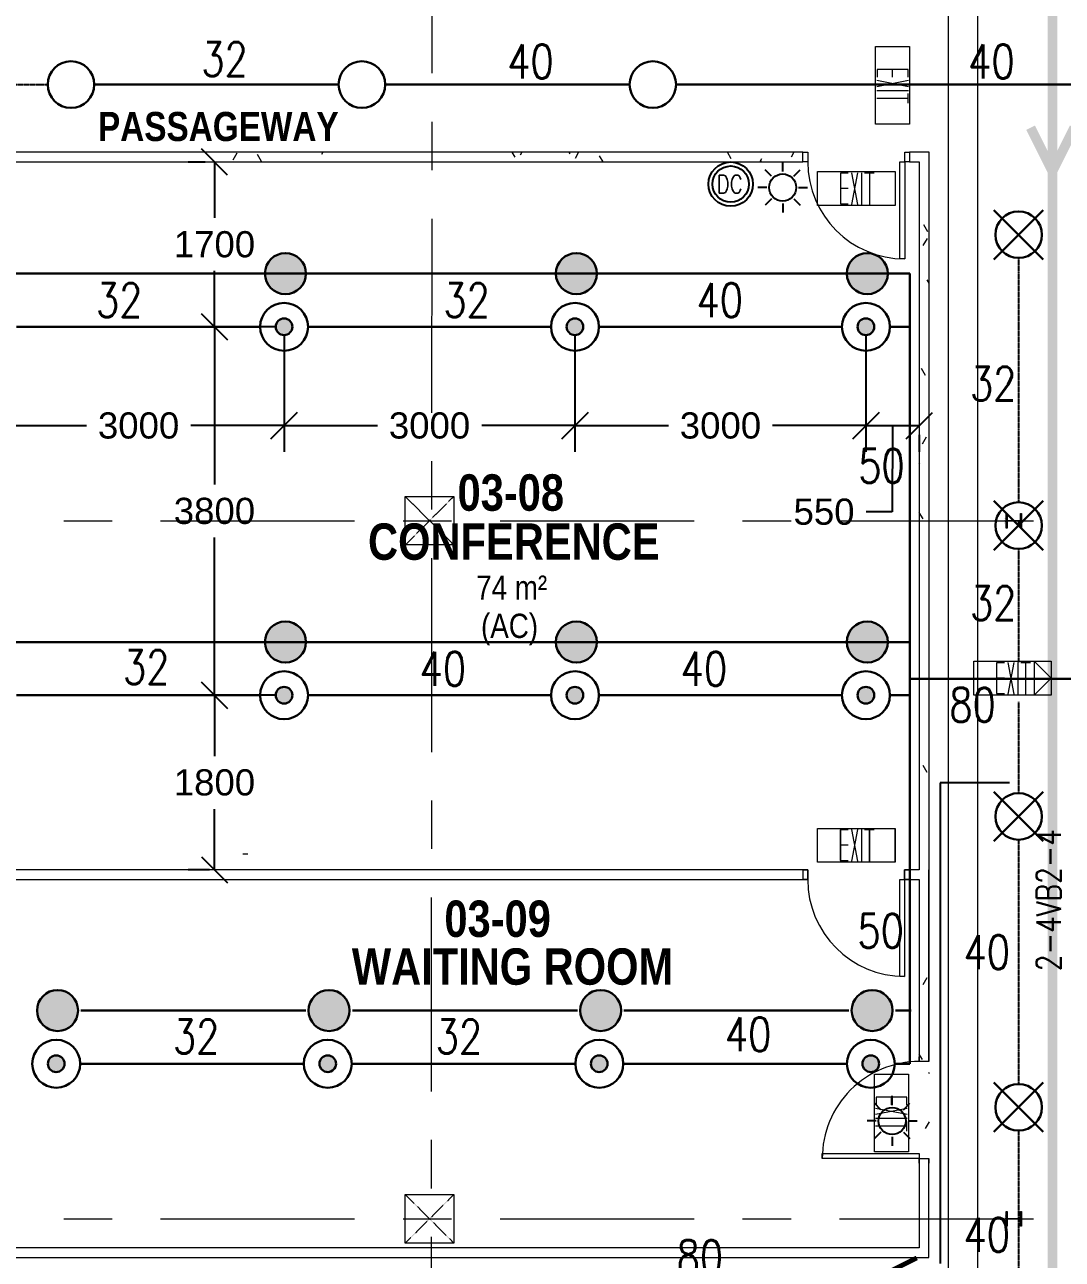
# Model space of a CAD drawing. Header units: millimetres. Extents: x -47219 to 440296, y -79832 to 7189.
# Drawn here: x -4543 to 6157, y -54042 to -41309 of the extents above; entities that cross this region are included whole.
import ezdxf

# ---------------------------------------------------------------- set-up
doc = ezdxf.new("R2010")
doc.units = ezdxf.units.MM
for name, pattern in [('BLK_2 - 3RD STOREY  LOWER ROOF PLAN-archi clean_25 SEPT 2024$0$IDA - Grid Line', [3500, 2000, -500, 500, -500]), ('HIDDEN2', [4.7625, 3.175, -1.5875]), ('IMPORT-HIDDEN2', [4.7625, 3.175, -1.5875])]:
    doc.linetypes.add(name, pattern=pattern)
doc.layers.get('Defpoints').update_dxf_attribs({"color": 8, "lineweight": 9})
for name, color, linetype, lineweight in [('BLK_2 - 3RD STOREY  LOWER ROOF PLAN-archi clean_25 SEPT 2024$0$1599_DB_A_BLK2_HQ_R21-3RD STOREY 230517$0$A-_DETA----_ED-1', 8, 'Continuous', 9), ('BLK_2 - 3RD STOREY  LOWER ROOF PLAN-archi clean_25 SEPT 2024$0$1599_DB_A_BLK2_HQ_R21-3RD STOREY 230517$0$A-_DOOR----_E', 8, 'Continuous', 9), ('BLK_2 - 3RD STOREY  LOWER ROOF PLAN-archi clean_25 SEPT 2024$0$1599_DB_A_BLK2_HQ_R21-3RD STOREY 230517$0$A-_WALL----_H-2', 8, 'Continuous', 9), ('BLK_2 - 3RD STOREY  LOWER ROOF PLAN-archi clean_25 SEPT 2024$0$1599_DB_A_BLK2_HQ_R21-3RD STOREY 230517$0$E-_LIGT----_E', 8, 'Continuous', 9), ('BLK_2 - 3RD STOREY  LOWER ROOF PLAN-archi clean_25 SEPT 2024$0$1599_DB_A_BLK2_HQ_R21-3RD STOREY 230517$0$S-_COLN----_E', 8, 'Continuous', 9), ('BLK_2 - 3RD STOREY  LOWER ROOF PLAN-archi clean_25 SEPT 2024$0$A-_WALL----_E', 8, 'Continuous', 9), ('BLK_2 - 3RD STOREY  LOWER ROOF PLAN-archi clean_25 SEPT 2024$0$A-_WALLPRTN_E-1', 8, 'Continuous', 18), ('BLK_2 - 3RD STOREY  LOWER ROOF PLAN-archi clean_25 SEPT 2024$0$S-_ANOTGRID_E-1', 8, 'BLK_2 - 3RD STOREY  LOWER ROOF PLAN-archi clean_25 SEPT 2024$0$IDA - Grid Line', 9), ('M-_SPRKPICO_E-', 1, 'Continuous', 30), ('M-_SPRKPIEX_E-', 1, 'Continuous', 30), ('NW_BEAM AND COLUMN', 134, 'Continuous', 5), ('S-_LINE----_N-', 140, 'Continuous', 18), ('S-TEXT', 140, 'Continuous', 18)]:
    doc.layers.add(name, color=color, linetype=linetype, lineweight=lineweight)
for name, color, linetype in [('DIM', 8, 'Continuous'), ('M-_FIRESPRK_T-', 7, 'Continuous'), ('M-_SPRKBEAM_E-', 12, 'HIDDEN2'), ('M-FIRE----_E-', 12, 'Continuous'), ('M_HR PIPE', 3, 'Continuous'), ('ROOMNAME', 7, 'Continuous')]:
    doc.layers.add(name, color=color, linetype=linetype)
doc.styles.add('BLK_2 - 3RD STOREY  LOWER ROOF PLAN_12 JUNE 2024$0$Arial Narrow_2', font='ARIALN.TTF', dxfattribs={"height": 375})
doc.styles.add('BLK_2 - 3RD STOREY  LOWER ROOF PLAN_12 JUNE 2024$0$Arial Narrow_B_1', font='ARIALNB.TTF', dxfattribs={"height": 500})
doc.styles.add('RomanS_5', font='romans__.ttf', dxfattribs={"width": 0.8, "height": 250})
doc.styles.add('Simplex', font='SIMPLEX.shx', dxfattribs={"width": 0.8, "height": 2.5})
doc.styles.get("Standard").update_dxf_attribs({"font": 'arial.ttf'})
doc.styles.add('Swis721 BlkCn BT', font='swissck.ttf', dxfattribs={"width": 0.65, "height": 8})
doc.styles.add('TW_Romans', font='romans.shx', dxfattribs={"width": 0.8})
doc.dimstyles.new('DIM 150', dxfattribs={"dimscale": 1500, "dimtxt": 0.18, "dimasz": 0.18, "dimexe": 0.18, "dimexo": 0.0625, "dimgap": 0.09, "dimtad": 0, "dimtih": 1, "dimtoh": 1, "dimdec": 0, "dimzin": 0, "dimdsep": 46, "dimtxsty": 'Standard', "dimblk": 'OBLIQUE', "dimcen": 0.09, "dimadec": 0, "dimazin": 0, "dimtfac": 1, "dimtdec": 0, "dimtofl": 0, "dimtmove": 0, "dimatfit": 3, "dimfxl": 1, "dimtolj": 1, "dimtzin": 0, "dimarcsym": 0})
pattern_1 = [(0, (-131307.08, -42727.71), (1016, 254), [83.82, -678.18, 83.82, -678.18, -4064]), (0, (-131307.08, -42727.71), (1016, 254), [-1524, 83.82, -1440.18, 83.82, -678.18, -1778]), (0, (-131307.08, -42727.71), (1016, 254), [-3810, 83.82, -424.18, 83.82, -1186.18]), (120, (-130926.08, -42600.71), (-727.9705, 752.8818), [83.82, -678.18, 83.82, -678.18, -4064]), (120, (-130926.08, -42600.71), (-727.9705, 752.8818), [-1524, 83.82, -1440.18, 83.82, -678.18, -1778]), (120, (-130926.08, -42600.71), (-727.9705, 752.8818), [-3810, 83.82, -424.18, 83.82, -1186.18]), (240, (-130799.08, -42092.71), (-288.0295, -1006.8818), [83.82, -678.18, 83.82, -678.18, -4064]), (240, (-130799.08, -42092.71), (-288.0295, -1006.8818), [-1524, 83.82, -1440.18, 83.82, -678.18, -1778]), (240, (-130799.08, -42092.71), (-288.0295, -1006.8818), [-3810, 83.82, -424.18, 83.82, -1186.18])]

# ---------------------------------------------------------------- blocks, each defined once
blk = doc.blocks.new('Extinguisher')
at = {"layer": 'M-FIRE----_E-'}
for radius in [238, 195]:
    blk.add_circle((0, 0), radius, dxfattribs=at)
at = {"color": 7, "style": 'TW_Romans', "width": 0.8}
blk.add_text('DC', height=195, dxfattribs=at).set_placement((-151, -98))
blk = doc.blocks.new('3rd Structure')
at = {"layer": 'NW_BEAM AND COLUMN', "color": 8}
for p, q in [((-23450, -50650), (-23450, -28550)), ((-23150, -28550), (-23150, -50650)), ((-29050, -50150), (-28550, -50150)), ((-29050, -50650), (-29050, -50150)), ((-28550, -50150), (-28550, -50650)), ((-22854, -50476), (-22854, -50324)), ((-22854, -50324), (-22844, -50324)), ((-22696, -50400), (-22854, -50400)), ((-22844, -50324), (-22844, -50389)), ((-22844, -50411), (-22844, -50476)), ((-22837, -50397), (-22713, -50397)), ((-22713, -50403), (-22837, -50403)), ((-22775, -50397), (-22775, -50403)), ((-22706, -50389), (-22706, -50324)), ((-22706, -50324), (-22696, -50324)), ((-22706, -50476), (-22706, -50411)), ((-22696, -50324), (-22696, -50476)), ((-22844, -50476), (-22854, -50476)), ((-22696, -50476), (-22706, -50476)), ((-28550, -50650), (-29050, -50650)), ((-23450, -79450), (-23450, -50650)), ((-23150, -50650), (-23150, -79450)), ((-29050, -57350), (-28550, -57350)), ((-29050, -57850), (-29050, -57350)), ((-28550, -57350), (-28550, -57850)), ((-22854, -57676), (-22854, -57524)), ((-22854, -57524), (-22844, -57524)), ((-22844, -57524), (-22844, -57589)), ((-22706, -57589), (-22706, -57524)), ((-22706, -57524), (-22696, -57524)), ((-22696, -57524), (-22696, -57676)), ((-22696, -57600), (-22854, -57600)), ((-22844, -57676), (-22854, -57676)), ((-22844, -57611), (-22844, -57676)), ((-22837, -57597), (-22713, -57597)), ((-22713, -57603), (-22837, -57603)), ((-22775, -57597), (-22775, -57603)), ((-22706, -57676), (-22706, -57611)), ((-22696, -57676), (-22706, -57676)), ((-28550, -57850), (-29050, -57850))]:
    blk.add_line(p, q, dxfattribs=at)
at = {"layer": 'NW_BEAM AND COLUMN', "color": 8, "linetype": 'IMPORT-HIDDEN2', "lineweight": 18}
for p, q in [((-28550, -50150), (-29050, -50650)), ((-29050, -50150), (-28550, -50650)), ((-28550, -57350), (-29050, -57850)), ((-29050, -57350), (-28550, -57850))]:
    blk.add_line(p, q, dxfattribs=at)
at = {"layer": 'NW_BEAM AND COLUMN', "color": 8}
for centre, start, end in [((-22837, -50389), 180, 270), ((-22837, -50411), 90, 180), ((-22713, -50389), 270, 0), ((-22713, -50411), 0, 90), ((-22837, -57589), 180, 270), ((-22837, -57611), 90, 180), ((-22713, -57589), 270, 0), ((-22713, -57611), 0, 90)]:
    blk.add_arc(centre, 7.6, start, end, dxfattribs=at)
at = {"layer": 'S-TEXT', "color": 8, "attachment_point": 2}
for s, insert, char_height, width, rotation, line_spacing_factor, style in [('152x152x30.0 kg/m', (-22863, -50400), 8, 66.67, 270, 0.961347, 'Swis721 BlkCn BT'), ('2-4VB2-4\\P1800/2100x850', (-22541, -54313), 250, 2959.11, 90, 0.983083, 'RomanS_5'), ('152x152x30.0 kg/m', (-22863, -57600), 8, 66.67, 270, 0.961347, 'Swis721 BlkCn BT')]:
    blk.add_mtext(s, dxfattribs=dict(at, insert=insert, char_height=char_height, width=width, rotation=rotation, line_spacing_factor=line_spacing_factor, style=style))
blk = doc.blocks.new('Under B spk')
for p, q in [((318, -318), (-318, 318)), ((318, 318), (-318, -318))]:
    blk.add_line(p, q)
blk.add_circle((0, 0), 300)
blk = doc.blocks.new('fire0101')
at = {"color": 0, "linetype": 'Continuous'}
blk.add_circle((0, 0), 100, dxfattribs=at)
blk = doc.blocks.new('*U13')
at = {"layer": 'M-FIRE----_E-'}
blk.add_line((-33, -33), (33, 33), dxfattribs=at)
blk = doc.blocks.new('*U12')
at = {"layer": 'M-FIRE----_E-', "color": 0, "linetype": 'ByBlock', "lineweight": -2, "transparency": 16777216}
for p, rotation in [((31455, 13607), 90), ((31604, 13669), 45), ((31393, 13458), 135), ((31815, 13458), 315.0000000000001), ((31455, 13309), 180), ((31604, 13247), 225.0000000000001), ((31753, 13309), 270)]:
    blk.add_blockref('*U13', p, dxfattribs=dict(at, rotation=rotation))
blk.add_blockref('*U13', (31753, 13607), dxfattribs=at)
blk = doc.blocks.new('Strobe Light')
at = {"layer": 'M-FIRE----_E-'}
blk.add_circle((0, 0), 140, dxfattribs=at)
blk.add_blockref('*U12', (-31604, -13458), dxfattribs=at)
blk = doc.blocks.new('_Oblique')
at = {"color": 0, "linetype": 'ByBlock', "lineweight": -2}
blk.add_line((-0.5, -0.5), (0.5, 0.5), dxfattribs=at)
blk = doc.blocks.new('*D92')
at = {"layer": 'Defpoints', "color": 0, "transparency": 16777216}
for p in [(-4868, -44425), (-1868, -44425), (-1868, -45444)]:
    blk.add_point(p, dxfattribs=at)
at = {"layer": 'DIM', "color": 0, "lineweight": -2, "transparency": 16777216}
for p, q in [((-4868, -44518), (-4868, -45714)), ((-1868, -44518), (-1868, -45714)), ((-4868, -45444), (-3905, -45444)), ((-1868, -45444), (-2830, -45444))]:
    blk.add_line(p, q, dxfattribs=at)
at = {"layer": 'DIM', "color": 0, "lineweight": -2, "transparency": 16777216, "xscale": 270, "yscale": 270, "zscale": 270, "rotation": 180}
blk.add_blockref('_Oblique', (-4868, -45444), dxfattribs=at)
at = {"layer": 'DIM', "color": 0, "lineweight": -2, "transparency": 16777216, "xscale": 270, "yscale": 270, "zscale": 270}
blk.add_blockref('_Oblique', (-1868, -45444), dxfattribs=at)
at = {"layer": 'DIM', "color": 0, "transparency": 16777216, "insert": (-3368, -45444), "char_height": 270, "attachment_point": 5}
blk.add_mtext('\\A1;3000', dxfattribs=at)
blk = doc.blocks.new('*D93')
at = {"layer": 'Defpoints', "color": 0, "transparency": 16777216}
for p in [(-1868, -44425), (1132, -44425), (1132, -45444)]:
    blk.add_point(p, dxfattribs=at)
at = {"layer": 'DIM', "color": 0, "lineweight": -2, "transparency": 16777216}
for p, q in [((-1868, -44518), (-1868, -45714)), ((1132, -44518), (1132, -45714)), ((-1868, -45444), (-905, -45444)), ((1132, -45444), (170, -45444))]:
    blk.add_line(p, q, dxfattribs=at)
at = {"layer": 'DIM', "color": 0, "lineweight": -2, "transparency": 16777216, "xscale": 270, "yscale": 270, "zscale": 270, "rotation": 180}
blk.add_blockref('_Oblique', (-1868, -45444), dxfattribs=at)
at = {"layer": 'DIM', "color": 0, "lineweight": -2, "transparency": 16777216, "xscale": 270, "yscale": 270, "zscale": 270}
blk.add_blockref('_Oblique', (1132, -45444), dxfattribs=at)
at = {"layer": 'DIM', "color": 0, "transparency": 16777216, "insert": (-368, -45444), "char_height": 270, "attachment_point": 5}
blk.add_mtext('\\A1;3000', dxfattribs=at)
blk = doc.blocks.new('*D94')
at = {"layer": 'Defpoints', "color": 0, "transparency": 16777216}
for p in [(1132, -44425), (4132, -44425), (4132, -45444)]:
    blk.add_point(p, dxfattribs=at)
at = {"layer": 'DIM', "color": 0, "lineweight": -2, "transparency": 16777216}
for p, q in [((1132, -44518), (1132, -45714)), ((4132, -44518), (4132, -45714)), ((1132, -45444), (2095, -45444)), ((4132, -45444), (3170, -45444))]:
    blk.add_line(p, q, dxfattribs=at)
at = {"layer": 'DIM', "color": 0, "lineweight": -2, "transparency": 16777216, "xscale": 270, "yscale": 270, "zscale": 270, "rotation": 180}
blk.add_blockref('_Oblique', (1132, -45444), dxfattribs=at)
at = {"layer": 'DIM', "color": 0, "lineweight": -2, "transparency": 16777216, "xscale": 270, "yscale": 270, "zscale": 270}
blk.add_blockref('_Oblique', (4132, -45444), dxfattribs=at)
at = {"layer": 'DIM', "color": 0, "transparency": 16777216, "insert": (2632, -45444), "char_height": 270, "attachment_point": 5}
blk.add_mtext('\\A1;3000', dxfattribs=at)
blk = doc.blocks.new('*D95')
at = {"layer": 'Defpoints', "color": 0, "transparency": 16777216}
for p in [(4132, -44425), (4682, -45444), (4682, -45444)]:
    blk.add_point(p, dxfattribs=at)
at = {"layer": 'DIM', "color": 0, "lineweight": -2, "transparency": 16777216}
for p, q in [((4132, -44518), (4132, -45714)), ((4132, -45444), (4682, -45444)), ((4407, -45444), (4403, -46333)), ((4682, -45538), (4682, -45714)), ((4403, -46333), (4133, -46333))]:
    blk.add_line(p, q, dxfattribs=at)
at = {"layer": 'DIM', "color": 0, "lineweight": -2, "transparency": 16777216, "xscale": 270, "yscale": 270, "zscale": 270, "rotation": 180}
blk.add_blockref('_Oblique', (4132, -45444), dxfattribs=at)
at = {"layer": 'DIM', "color": 0, "lineweight": -2, "transparency": 16777216, "xscale": 270, "yscale": 270, "zscale": 270}
blk.add_blockref('_Oblique', (4682, -45444), dxfattribs=at)
at = {"layer": 'DIM', "color": 0, "transparency": 16777216, "insert": (3700, -46333), "char_height": 270, "attachment_point": 5}
blk.add_mtext('\\A1;550', dxfattribs=at)
blk = doc.blocks.new('*D96')
at = {"layer": 'Defpoints', "color": 0, "transparency": 16777216}
for p in [(-2586, -48225), (-1868, -48225), (-2544, -50025)]:
    blk.add_point(p, dxfattribs=at)
at = {"layer": 'DIM', "color": 0, "lineweight": -2, "transparency": 16777216}
for p, q in [((-1961, -48225), (-2856, -48225)), ((-2586, -48225), (-2586, -48852)), ((-2586, -50025), (-2586, -49398)), ((-2638, -50025), (-2856, -50025))]:
    blk.add_line(p, q, dxfattribs=at)
at = {"layer": 'DIM', "color": 0, "lineweight": -2, "transparency": 16777216, "xscale": 270, "yscale": 270, "zscale": 270}
for p, rotation in [((-2586, -48225), 90), ((-2586, -50025), 270)]:
    blk.add_blockref('_Oblique', p, dxfattribs=dict(at, rotation=rotation))
at = {"layer": 'DIM', "color": 0, "transparency": 16777216, "insert": (-2586, -49125), "char_height": 270, "attachment_point": 5}
blk.add_mtext('\\A1;1800', dxfattribs=at)
blk = doc.blocks.new('*D97')
at = {"layer": 'Defpoints', "color": 0, "transparency": 16777216}
for p in [(-2586, -44425), (-1868, -44425), (-1868, -48225)]:
    blk.add_point(p, dxfattribs=at)
at = {"layer": 'DIM', "color": 0, "lineweight": -2, "transparency": 16777216}
for p, q in [((-1961, -44425), (-2856, -44425)), ((-2586, -44425), (-2586, -46052)), ((-2586, -48225), (-2586, -46598)), ((-1961, -48225), (-2856, -48225))]:
    blk.add_line(p, q, dxfattribs=at)
at = {"layer": 'DIM', "color": 0, "lineweight": -2, "transparency": 16777216, "xscale": 270, "yscale": 270, "zscale": 270}
for p, rotation in [((-2586, -44425), 90), ((-2586, -48225), 270)]:
    blk.add_blockref('_Oblique', p, dxfattribs=dict(at, rotation=rotation))
at = {"layer": 'DIM', "color": 0, "transparency": 16777216, "insert": (-2586, -46325), "char_height": 270, "attachment_point": 5}
blk.add_mtext('\\A1;3800', dxfattribs=at)
blk = doc.blocks.new('*D98')
at = {"layer": 'Defpoints', "color": 0, "transparency": 16777216}
for p in [(-2586, -42725), (-2586, -42725), (-1868, -44425)]:
    blk.add_point(p, dxfattribs=at)
at = {"layer": 'DIM', "color": 0, "lineweight": -2, "transparency": 16777216}
for p, q in [((-2680, -42725), (-2856, -42725)), ((-2586, -42725), (-2586, -43302)), ((-2586, -44425), (-2586, -43848)), ((-1961, -44425), (-2856, -44425))]:
    blk.add_line(p, q, dxfattribs=at)
at = {"layer": 'DIM', "color": 0, "lineweight": -2, "transparency": 16777216, "xscale": 270, "yscale": 270, "zscale": 270}
for p, rotation in [((-2586, -42725), 90), ((-2586, -44425), 270)]:
    blk.add_blockref('_Oblique', p, dxfattribs=dict(at, rotation=rotation))
at = {"layer": 'DIM', "color": 0, "transparency": 16777216, "insert": (-2586, -43575), "char_height": 270, "attachment_point": 5}
blk.add_mtext('\\A1;1700', dxfattribs=at)
blk = doc.blocks.new('fire0102')
h = blk.add_hatch(color=256)
h.dxf.hatch_style = 1
h.paths.add_polyline_path([(-105.8, 0, 1), (105.8, 0, 1)])
at = {"color": 0, "linetype": 'Continuous'}
blk.add_circle((0, 0), 105.8, dxfattribs=at)
blk = doc.blocks.new('ROYAL')
at = {"ltscale": 0.1}
h = blk.add_hatch(color=1, dxfattribs=at)
h.dxf.hatch_style = 1
h.paths.add_polyline_path([(17, 0.1, 1), (-17.1, 0.1, 1)])
at = {"layer": 'M-_SPRKPIEX_E-', "ltscale": 0.1}
for centre, radius in [((0, 0), 48.8), ((-0.1, 0.1), 17)]:
    blk.add_circle(centre, radius, dxfattribs=at)
blk = doc.blocks.new('BLK_2 - 3RD STOREY  LOWER ROOF PLAN-archi clean_25 SEPT 2024$0$1599_DB_A_BLK2_HQ_R21-3RD STOREY 230517$0$IDA - Exit Sign - IDA - Exit Sign - One Side-2587573-LINKVIEW_BLK2_3RD STOREY')
at = {"layer": 'BLK_2 - 3RD STOREY  LOWER ROOF PLAN-archi clean_25 SEPT 2024$0$1599_DB_A_BLK2_HQ_R21-3RD STOREY 230517$0$A-_DETA----_ED-1'}
for p, q in [((-164, -115), (-164, -433)), ((-84, -115), (-164, -115)), ((-49, -113), (14, -438)), ((14, -113), (-49, -438)), ((55, -113), (55, -438)), ((185, -115), (85, -115)), ((135, -115), (135, -438)), ((-84, -275), (-164, -275)), ((-164, -433), (-84, -433))]:
    blk.add_line(p, q, dxfattribs=at)
at = {"layer": 'BLK_2 - 3RD STOREY  LOWER ROOF PLAN-archi clean_25 SEPT 2024$0$1599_DB_A_BLK2_HQ_R21-3RD STOREY 230517$0$E-_LIGT----_E'}
for p, q in [((-400, -450), (-400, -100)), ((-400, -100), (400, -100)), ((400, -100), (400, -450)), ((400, -450), (-400, -450))]:
    blk.add_line(p, q, dxfattribs=at)
blk = doc.blocks.new('BLK_2 - 3RD STOREY  LOWER ROOF PLAN-archi clean_25 SEPT 2024$0$1599_DB_A_BLK2_HQ_R21-3RD STOREY 230517$0$IDA - F - Single - Swing - 1100L X 2200H - B2-TD01-3240952-LINKVIEW_BLK2_3RD STOREY')
at = {"layer": 'BLK_2 - 3RD STOREY  LOWER ROOF PLAN-archi clean_25 SEPT 2024$0$1599_DB_A_BLK2_HQ_R21-3RD STOREY 230517$0$A-_DOOR----_E'}
for p, q in [((-550, 50), (-500, 50)), ((-500, 50), (-500, -50)), ((500, 50), (550, 50)), ((500, -50), (500, 50)), ((-500, -50), (-550, -50)), ((450, -50), (500, -50)), ((450, -1050), (450, -50)), ((500, -50), (500, -1050)), ((550, -50), (500, -50)), ((500, -1050), (450, -1050))]:
    blk.add_line(p, q, dxfattribs=at)
blk.add_arc((500, -50), 1000, 180, 270, dxfattribs=at)
blk = doc.blocks.new('BLK_2 - 3RD STOREY  LOWER ROOF PLAN-archi clean_25 SEPT 2024$0$1599_DB_A_BLK2_HQ_R21-3RD STOREY 230517$0$IDA - Exit Sign - IDA - Exit Sign - Right Side-3511519-LINKVIEW_BLK2_3RD STOREY')
at = {"layer": 'BLK_2 - 3RD STOREY  LOWER ROOF PLAN-archi clean_25 SEPT 2024$0$1599_DB_A_BLK2_HQ_R21-3RD STOREY 230517$0$A-_DETA----_ED-1'}
for p, q in [((-164, -115), (-164, -433)), ((-84, -115), (-164, -115)), ((-49, -113), (14, -438)), ((14, -113), (-49, -438)), ((55, -113), (55, -438)), ((185, -115), (85, -115)), ((135, -115), (135, -438)), ((-84, -275), (-164, -275)), ((-164, -433), (-84, -433))]:
    blk.add_line(p, q, dxfattribs=at)
at = {"layer": 'BLK_2 - 3RD STOREY  LOWER ROOF PLAN-archi clean_25 SEPT 2024$0$1599_DB_A_BLK2_HQ_R21-3RD STOREY 230517$0$E-_LIGT----_E'}
for p, q in [((-400, -450), (-400, -100)), ((-400, -100), (400, -100)), ((225, -100), (225, -450)), ((400, -275), (225, -100)), ((400, -100), (400, -450)), ((225, -450), (400, -275)), ((400, -450), (-400, -450))]:
    blk.add_line(p, q, dxfattribs=at)
blk = doc.blocks.new('BLK_2 - 3RD STOREY  LOWER ROOF PLAN-archi clean_25 SEPT 2024$0$dfd')
at = {"layer": 'BLK_2 - 3RD STOREY  LOWER ROOF PLAN-archi clean_25 SEPT 2024$0$1599_DB_A_BLK2_HQ_R21-3RD STOREY 230517$0$A-_DOOR----_E'}
for p, q in [((-197204, -88305), (-197204, -88205)), ((-197204, -88205), (-197175, -88205)), ((-197175, -88305), (-197204, -88305))]:
    blk.add_line(p, q, dxfattribs=at)
at = {"layer": 'BLK_2 - 3RD STOREY  LOWER ROOF PLAN-archi clean_25 SEPT 2024$0$1599_DB_A_BLK2_HQ_R21-3RD STOREY 230517$0$S-_COLN----_E'}
for p, q in [((-197054, -88205), (-197204, -88205)), ((-188804, -88205), (-197054, -88205)), ((-197054, -92105), (-197054, -88205)), ((-187654, -88205), (-187804, -88205)), ((-187554, -90183), (-187554, -88205)), ((-197175, -88305), (-197154, -88305)), ((-197154, -89955), (-197154, -88305)), ((-197054, -88305), (-188804, -88305)), ((-187804, -88305), (-187654, -88305)), ((-187654, -88305), (-187654, -90183)), ((-187654, -91133), (-187654, -92105)), ((-187554, -92205), (-187554, -91183)), ((-195754, -92105), (-197054, -92105)), ((-187654, -92105), (-195754, -92105)), ((-195754, -92105), (-195754, -92105)), ((-197054, -92205), (-195854, -92205)), ((-197054, -92205), (-197054, -92205)), ((-195854, -92205), (-187554, -92205)), ((-195854, -92205), (-195854, -92205))]:
    blk.add_line(p, q, dxfattribs=at)
for points in [[(-188854, -88305), (-188804, -88305), (-188804, -88205), (-188854, -88205)], [(-187804, -88305), (-187754, -88305), (-187754, -88205), (-187804, -88205)]]:
    blk.add_lwpolyline(points, close=True, dxfattribs=at)
at = {"layer": 'BLK_2 - 3RD STOREY  LOWER ROOF PLAN-archi clean_25 SEPT 2024$0$A-_WALLPRTN_E-1'}
for p, q in [((-197054, -91605), (-197054, -89955)), ((-197054, -92105), (-197054, -91605))]:
    blk.add_line(p, q, dxfattribs=at)
at = {"layer": 'BLK_2 - 3RD STOREY  LOWER ROOF PLAN-archi clean_25 SEPT 2024$0$1599_DB_A_BLK2_HQ_R21-3RD STOREY 230517$0$S-_COLN----_E'}
for name, p in [('BLK_2 - 3RD STOREY  LOWER ROOF PLAN-archi clean_25 SEPT 2024$0$1599_DB_A_BLK2_HQ_R21-3RD STOREY 230517$0$IDA - Exit Sign - IDA - Exit Sign - One Side-2587573-LINKVIEW_BLK2_3RD STOREY', (-188304, -87678)), ('BLK_2 - 3RD STOREY  LOWER ROOF PLAN-archi clean_25 SEPT 2024$0$1599_DB_A_BLK2_HQ_R21-3RD STOREY 230517$0$IDA - F - Single - Swing - 1100L X 2200H - B2-TD01-3240952-LINKVIEW_BLK2_3RD STOREY', (-188304, -88255))]:
    blk.add_blockref(name, p, dxfattribs=at)
at = {"layer": 'BLK_2 - 3RD STOREY  LOWER ROOF PLAN-archi clean_25 SEPT 2024$0$1599_DB_A_BLK2_HQ_R21-3RD STOREY 230517$0$S-_COLN----_E', "rotation": 270}
for name, p in [('BLK_2 - 3RD STOREY  LOWER ROOF PLAN-archi clean_25 SEPT 2024$0$1599_DB_A_BLK2_HQ_R21-3RD STOREY 230517$0$IDA - F - Single - Swing - 1100L X 2200H - B2-TD01-3240952-LINKVIEW_BLK2_3RD STOREY', (-187604, -90683)), ('BLK_2 - 3RD STOREY  LOWER ROOF PLAN-archi clean_25 SEPT 2024$0$1599_DB_A_BLK2_HQ_R21-3RD STOREY 230517$0$IDA - Exit Sign - IDA - Exit Sign - One Side-2587573-LINKVIEW_BLK2_3RD STOREY', (-187666, -90715))]:
    blk.add_blockref(name, p, dxfattribs=at)
blk = doc.blocks.new('BLK_2 - 3RD STOREY  LOWER ROOF PLAN-archi clean_25 SEPT 2024')
at = {"layer": 'BLK_2 - 3RD STOREY  LOWER ROOF PLAN-archi clean_25 SEPT 2024$0$1599_DB_A_BLK2_HQ_R21-3RD STOREY 230517$0$A-_WALL----_H-2'}
h = blk.add_hatch(dxfattribs=at)
h.set_pattern_fill('FP_2', color=256, style=0, pattern_type=2)
h.set_pattern_definition(pattern_1)
h.paths.add_polyline_path([(-126636, -92852), (-126636, -92752), (-126736, -92752), (-126786, -92752), (-126786, -92852), (-126736, -92852)], flags=0)
at = {"layer": 'BLK_2 - 3RD STOREY  LOWER ROOF PLAN-archi clean_25 SEPT 2024$0$A-_WALL----_E'}
h = blk.add_hatch(dxfattribs=at)
h.set_pattern_fill('FP_2', color=256, style=0, pattern_type=2)
h.set_pattern_definition(pattern_1)
h.paths.add_polyline_path([(-136786, -85452), (-129486, -85452), (-129486, -85352), (-136786, -85352), (-136786, -85402)], flags=0)
h = blk.add_hatch(dxfattribs=at)
h.set_pattern_fill('FP_2', color=256, style=0, pattern_type=2)
h.set_pattern_definition([(0, (-132607.08, -42727.71), (1016, 254), [83.82, -678.18, 83.82, -678.18, -4064]), (0, (-132607.08, -42727.71), (1016, 254), [-1524, 83.82, -1440.18, 83.82, -678.18, -1778]), (0, (-132607.08, -42727.71), (1016, 254), [-3810, 83.82, -424.18, 83.82, -1186.18]), (120, (-132226.08, -42600.71), (-727.9705, 752.8818), [83.82, -678.18, 83.82, -678.18, -4064]), (120, (-132226.08, -42600.71), (-727.9705, 752.8818), [-1524, 83.82, -1440.18, 83.82, -678.18, -1778]), (120, (-132226.08, -42600.71), (-727.9705, 752.8818), [-3810, 83.82, -424.18, 83.82, -1186.18]), (240, (-132099.08, -42092.71), (-288.0295, -1006.8818), [83.82, -678.18, 83.82, -678.18, -4064]), (240, (-132099.08, -42092.71), (-288.0295, -1006.8818), [-1524, 83.82, -1440.18, 83.82, -678.18, -1778]), (240, (-132099.08, -42092.71), (-288.0295, -1006.8818), [-3810, 83.82, -424.18, 83.82, -1186.18])])
h.paths.add_polyline_path([(-127836, -85452), (-127836, -85352), (-129686, -85352), (-129686, -85452), (-127936, -85452)], flags=0)
h = blk.add_hatch(dxfattribs=at)
h.set_pattern_fill('FP_2', color=256, style=0, pattern_type=2)
h.set_pattern_definition(pattern_1)
h.paths.add_polyline_path([(-126636, -96752), (-126536, -96752), (-126536, -85452), (-126636, -85452), (-126636, -92752)])
for p, q in [((-127836, -85452), (-127836, -85352)), ((-126736, -85352), (-126736, -85452)), ((-126536, -94730), (-126536, -85352)), ((-126636, -85452), (-126636, -92752)), ((-133560, -92592), (-133610, -92592)), ((-126636, -92852), (-126636, -94730))]:
    blk.add_line(p, q, dxfattribs=at)
for points in [[(-127836, -85352), (-139011, -85352)], [(-126536, -85352), (-126736, -85352)], [(-136786, -85452), (-127836, -85452)], [(-126736, -85452), (-126636, -85452)]]:
    blk.add_lwpolyline(points, dxfattribs=at)
at = {"layer": 'BLK_2 - 3RD STOREY  LOWER ROOF PLAN-archi clean_25 SEPT 2024$0$S-_ANOTGRID_E-1'}
for p, q in [((-131634, -37038), (-131686, -122559)), ((-141459, -89152), (-96555, -89152)), ((-141459, -96352), (-96555, -96352))]:
    blk.add_line(p, q, dxfattribs=at)
at = {"layer": 'BLK_2 - 3RD STOREY  LOWER ROOF PLAN-archi clean_25 SEPT 2024$0$A-_WALL----_E', "rotation": 270}
blk.add_blockref('BLK_2 - 3RD STOREY  LOWER ROOF PLAN-archi clean_25 SEPT 2024$0$1599_DB_A_BLK2_HQ_R21-3RD STOREY 230517$0$IDA - Exit Sign - IDA - Exit Sign - One Side-2587573-LINKVIEW_BLK2_3RD STOREY', (-126636, -84662), dxfattribs=at)
at = {"layer": 'BLK_2 - 3RD STOREY  LOWER ROOF PLAN-archi clean_25 SEPT 2024$0$A-_WALL----_E'}
for name, p in [('BLK_2 - 3RD STOREY  LOWER ROOF PLAN-archi clean_25 SEPT 2024$0$1599_DB_A_BLK2_HQ_R21-3RD STOREY 230517$0$IDA - F - Single - Swing - 1100L X 2200H - B2-TD01-3240952-LINKVIEW_BLK2_3RD STOREY', (-127286, -85402)), ('BLK_2 - 3RD STOREY  LOWER ROOF PLAN-archi clean_25 SEPT 2024$0$1599_DB_A_BLK2_HQ_R21-3RD STOREY 230517$0$IDA - Exit Sign - IDA - Exit Sign - One Side-2587573-LINKVIEW_BLK2_3RD STOREY', (-127286, -85452)), ('BLK_2 - 3RD STOREY  LOWER ROOF PLAN-archi clean_25 SEPT 2024$0$1599_DB_A_BLK2_HQ_R21-3RD STOREY 230517$0$IDA - Exit Sign - IDA - Exit Sign - Right Side-3511519-LINKVIEW_BLK2_3RD STOREY', (-125675, -90502)), ('BLK_2 - 3RD STOREY  LOWER ROOF PLAN-archi clean_25 SEPT 2024$0$dfd', (61017, -4547)), ('BLK_2 - 3RD STOREY  LOWER ROOF PLAN-archi clean_25 SEPT 2024$0$1599_DB_A_BLK2_HQ_R21-3RD STOREY 230517$0$IDA - Exit Sign - IDA - Exit Sign - One Side-2587573-LINKVIEW_BLK2_3RD STOREY', (-127286, -92225))]:
    blk.add_blockref(name, p, dxfattribs=at)

msp = doc.modelspace()

# ---------------------------------------------------------------- linework, layer by layer
at = {"layer": 'M-_SPRKBEAM_E-'}
for p, q in [((-6053.2, -41926.6), (-4305.2, -41926.6)), ((5706.8, -43714.7), (5706.8, -46234.7)), ((5706.8, -46421.4), (5706.8, -46474.7)), ((5706.8, -46714.7), (5706.8, -47887.4)), ((5706.8, -48293.2), (5706.8, -49234.7)), ((5706.8, -49714.7), (5706.8, -52234.7)), ((5706.8, -52714.7), (5706.8, -55234.7))]:
    msp.add_line(p, q, dxfattribs=at)
at = {"layer": 'M-_SPRKPIEX_E-'}
for p, q in [((-3825.1, -41926.6), (-1305.1, -41926.6)), ((-825.1, -41926.6), (1694.9, -41926.6)), ((2174.9, -41926.6), (7032.9, -41926.6)), ((-4853.8, -43876), (4583.8, -43876)), ((4583.8, -43876), (4583.8, -52025.1)), ((-4627.7, -44424.7), (-2107.7, -44424.7)), ((-1627.7, -44424.7), (892.3, -44424.7)), ((1372.3, -44424.7), (3892.3, -44424.7)), ((4372.3, -44424.7), (4583.8, -44424.7)), ((-4853.8, -47676), (4583.8, -47676)), ((9391.8, -48056.5), (4583.8, -48056.5)), ((-4627.7, -48224.7), (-2107.7, -48224.7)), ((-1627.7, -48224.7), (892.3, -48224.7)), ((1372.3, -48224.7), (3892.3, -48224.7)), ((4372.3, -48224.7), (4583.8, -48224.7)), ((-3963.8, -51476.3), (-1643.8, -51476.3)), ((-1163.8, -51476.3), (1156.2, -51476.3)), ((1636.2, -51476.3), (3956.2, -51476.3)), ((4436.2, -51476.3), (4597.7, -51476.3)), ((-3977.7, -52025.1), (-1657.7, -52025.1)), ((-1177.7, -52025.1), (1142.3, -52025.1)), ((1622.3, -52025.1), (3942.3, -52025.1)), ((4422.3, -52025.1), (4583.8, -52025.1))]:
    msp.add_line(p, q, dxfattribs=at)
for points, const_width in [([(6054.8, -24399.6), (6054.8, -66366.4)], 100), ([(6279.8, -42370.8), (6054.8, -42820.8), (5829.8, -42370.8)], 100), ([(4656.8, -54478.1), (4206.8, -54253.1), (4656.8, -54028.1)], 50)]:
    msp.add_lwpolyline(points, dxfattribs=dict(at, const_width=const_width))
at = {"layer": 'M_HR PIPE'}
for p, q in [((4898.4, -49127.3), (4898.4, -54086.8)), ((5614.2, -49127.3), (4898.4, -49127.3))]:
    msp.add_line(p, q, dxfattribs=at)

# ---------------------------------------------------------------- block references
at = {"layer": 'M-_SPRKPICO_E-', "xscale": 2, "yscale": 2, "zscale": 2, "rotation": 270}
for p in [(-1853.8, -43876), (1146.2, -43876), (4146.2, -43876), (-1853.8, -47676), (1146.2, -47676), (4146.2, -47676), (-4203.8, -51476.3), (-1403.8, -51476.3), (1396.2, -51476.3), (4196.2, -51476.3)]:
    msp.add_blockref('fire0102', p, dxfattribs=at)
at = {"layer": 'M-_SPRKPIEX_E-'}
msp.add_blockref('BLK_2 - 3RD STOREY  LOWER ROOF PLAN-archi clean_25 SEPT 2024', (131318.5, 42727.7), dxfattribs=at)
at = {"layer": 'M-_SPRKPIEX_E-', "xscale": 2.4, "yscale": 2.4, "zscale": 2.4, "rotation": 258.865011862231}
for p in [(-4065.1, -41926.6), (-1065.1, -41926.6), (1934.9, -41926.6)]:
    msp.add_blockref('fire0101', p, dxfattribs=at)
at = {"layer": 'M-_SPRKPIEX_E-'}
for name, p, xscale, yscale, zscale in [('Under B spk', (5706.8, -43474.7), 0.8, 0.8, 0.8), ('ROYAL', (-1867.7, -44424.7), 5.0625, 5.0625, 5.0625), ('ROYAL', (1132.3, -44424.7), 5.0625, 5.0625, 5.0625), ('ROYAL', (4132.3, -44424.7), 5.0625, 5.0625, 5.0625), ('Under B spk', (5706.8, -46474.7), 0.8, 0.8, 0.8), ('ROYAL', (-1867.7, -48224.7), 5.0625, 5.0625, 5.0625), ('ROYAL', (1132.3, -48224.7), 5.0625, 5.0625, 5.0625), ('ROYAL', (4132.3, -48224.7), 5.0625, 5.0625, 5.0625), ('Under B spk', (5706.8, -49474.7), 0.8, 0.8, 0.8), ('ROYAL', (-4217.4, -52025.6), 5.0625, 5.0625, 5.0625), ('ROYAL', (-1417.4, -52025.6), 5.0625, 5.0625, 5.0625), ('ROYAL', (1382.6, -52025.6), 5.0625, 5.0625, 5.0625), ('ROYAL', (4182.6, -52025.6), 5.0625, 5.0625, 5.0625), ('Under B spk', (5706.8, -52474.7), 0.8, 0.8, 0.8)]:
    msp.add_blockref(name, p, dxfattribs=dict(at, xscale=xscale, yscale=yscale, zscale=zscale))
at = {"layer": 'M-FIRE----_E-', "xscale": 0.9600000000000002, "yscale": 0.9600000000000002, "zscale": 0.9600000000000002}
msp.add_blockref('Extinguisher', (2737.5, -42953.1), dxfattribs=at)
at = {"layer": 'M-FIRE----_E-', "rotation": 180}
for p in [(3273.6, -42988.6), (4402.4, -52615.5)]:
    msp.add_blockref('Strobe Light', p, dxfattribs=at)
at = {"layer": 'S-_LINE----_N-'}
msp.add_blockref('3rd Structure', (28432.1, 3975.3), dxfattribs=at)

# ---------------------------------------------------------------- texts
at = {"layer": 'M-_FIRESPRK_T-', "style": 'Simplex', "width": 0.8}
for s, p in [('32', (-2721.8, -41838.2)), ('40', (433.1, -41863.2)), ('40', (5186.2, -41863.2)), ('32', (-3808.3, -44324.6)), ('32', (-225.3, -44324.6)), ('40', (2385.1, -44324.6)), ('32', (5204.1, -45186.4)), ('50', (4052.6, -46034)), ('32', (5204.1, -47449.1)), ('32', (-3529.8, -48108.9)), ('40', (-470.4, -48128.3)), ('40', (2221.3, -48128.3)), ('80', (4991.4, -48497.8)), ('50', (4044.3, -50829.5)), ('40', (5138.4, -51048.7)), ('32', (-3014.6, -51920.1)), ('32', (-304.9, -51920.1)), ('40', (2677.7, -51896.9)), ('40', (5138.4, -53965.8)), ('80', (2179.5, -54195.6))]:
    msp.add_text(s, height=350, dxfattribs=at).set_placement(p)
at = {"layer": 'ROOMNAME', "attachment_point": 1}
for s, insert, char_height, width, style in [('PASSAGEWAY', (-3786.6, -42208.5), 300, 5110.758, 'BLK_2 - 3RD STOREY  LOWER ROOF PLAN_12 JUNE 2024$0$Arial Narrow_B_1'), ('03-08', (-79.2, -45946.4), 375, 4930.378, 'BLK_2 - 3RD STOREY  LOWER ROOF PLAN_12 JUNE 2024$0$Arial Narrow_B_1'), ('CONFERENCE', (-1002.2, -46452.6), 375, 4930.378, 'BLK_2 - 3RD STOREY  LOWER ROOF PLAN_12 JUNE 2024$0$Arial Narrow_B_1'), ('74 m²', (112.9, -46989.9), 250, 1362.869, 'BLK_2 - 3RD STOREY  LOWER ROOF PLAN_12 JUNE 2024$0$Arial Narrow_2'), ('(AC)', (163, -47383.8), 250, 1102.32, 'BLK_2 - 3RD STOREY  LOWER ROOF PLAN_12 JUNE 2024$0$Arial Narrow_2'), ('03-09', (-214.4, -50342.1), 374.6, 3693.831, 'BLK_2 - 3RD STOREY  LOWER ROOF PLAN_12 JUNE 2024$0$Arial Narrow_B_1'), ('WAITING ROOM', (-1169, -50835.4), 374.599, 3693.831, 'BLK_2 - 3RD STOREY  LOWER ROOF PLAN_12 JUNE 2024$0$Arial Narrow_B_1')]:
    msp.add_mtext(s, dxfattribs=dict(at, insert=insert, char_height=char_height, width=width, style=style))

# ---------------------------------------------------------------- dimensions: what is measured, and where the dimension line sits
at = {"layer": 'DIM'}
for base, p1, p2, picture, middle in [((-2586.4, -42724.7), (-1867.7, -44424.7), (-2586.4, -42724.7), '*D98', (-2586.4, -43574.7)), ((-2586.4, -44424.7), (-1867.7, -48224.7), (-1867.7, -44424.7), '*D97', (-2586.4, -46324.7))]:
    dim = msp.add_linear_dim(base=base, p1=p1, p2=p2, angle=90, dimstyle='DIM 150', override={"dimtmove": 1}, dxfattribs=at)
    dim.commit()
    dim.dimension.update_dxf_attribs({"geometry": picture, "text_midpoint": middle})
for base, p1, p2, picture, middle in [((-1867.7, -45443.9), (-4867.7, -44424.7), (-1867.7, -44424.7), '*D92', (-3367.7, -45443.9)), ((1132.3, -45443.9), (-1867.7, -44424.7), (1132.3, -44424.7), '*D93', (-367.7, -45443.9)), ((4132.3, -45443.9), (1132.3, -44424.7), (4132.3, -44424.7), '*D94', (2632.3, -45443.9))]:
    dim = msp.add_linear_dim(base=base, p1=p1, p2=p2, dimstyle='DIM 150', override={"dimtmove": 1}, dxfattribs=at)
    dim.commit()
    dim.dimension.update_dxf_attribs({"geometry": picture, "text_midpoint": middle})
dim = msp.add_linear_dim(base=(4682.1, -45443.9), p1=(4132.3, -44424.7), p2=(4682.1, -45443.9), dimstyle='DIM 150', override={"dimtmove": 1}, dxfattribs=at)
dim.commit()
dim.dimension.update_dxf_attribs({"geometry": '*D95', "text_midpoint": (3998.3, -46332.8), "dimtype": 160})
dim = msp.add_linear_dim(base=(-2586.4, -48224.7), p1=(-2543.8, -50024.7), p2=(-1867.7, -48224.7), angle=90, dimstyle='DIM 150', dxfattribs=at)
dim.commit()
dim.dimension.update_dxf_attribs({"geometry": '*D96', "text_midpoint": (-2586.4, -49124.7)})

doc.saveas('drawing.dxf')
